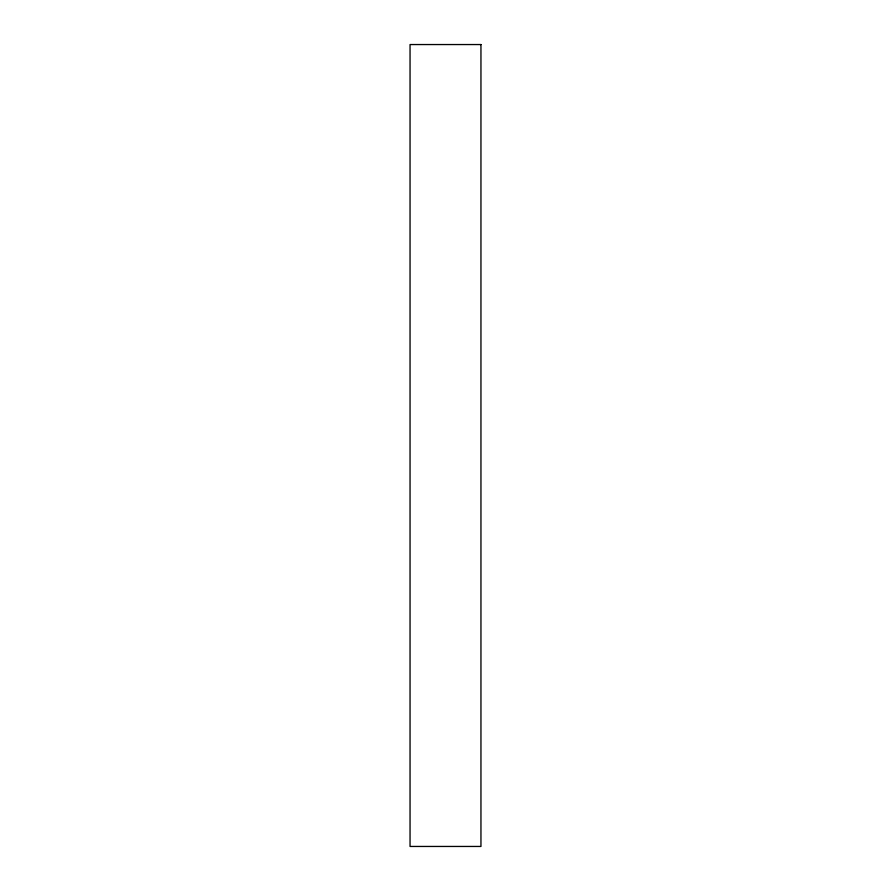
<?xml version="1.0" encoding="UTF-8"?>
<svg xmlns="http://www.w3.org/2000/svg" width="891" height="891" viewBox="0 0 891 891"><rect width="100%" height="100%" fill="white"/><g stroke="black" fill="none" stroke-linecap="round" stroke-linejoin="round"><path stroke-width="1.34" d="M480.951 44.55L410.049 44.55L410.049 846.45L480.951 846.45L480.951 44.55"/></g></svg>
